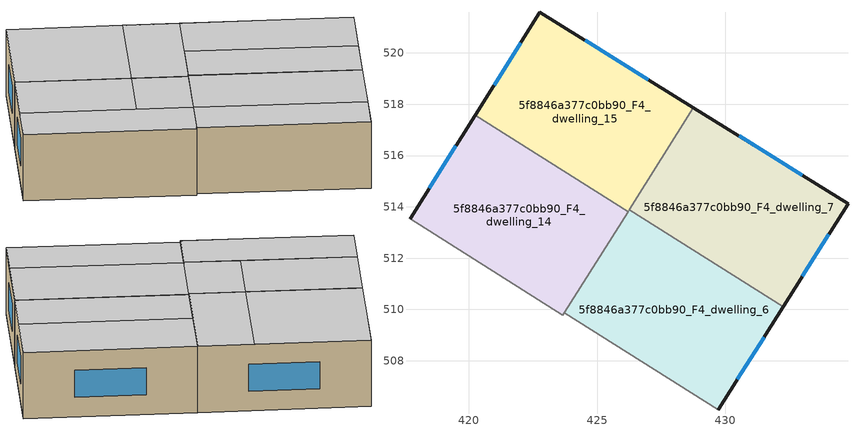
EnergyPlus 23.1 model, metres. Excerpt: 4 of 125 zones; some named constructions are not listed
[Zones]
5f8846a377c0bb90_F4_dwelling_14
 floor to 5f8846a377c0bb90_F3_dwelling_14 (EU_floor_Construction): 426.2,513.81 423.67,509.78 417.7,513.53 420.24,517.56 z12
 wall outside (EU_wall_Construction): 420.24,517.56 417.7,513.53 z12:15
 wall to 5f8846a377c0bb90_F4_dwelling_13 (EU_wall_Construction): 417.7,513.53 423.67,509.78 z12:15
 wall to 5f8846a377c0bb90_F4_dwelling_15 (EU_wall_Construction): 426.2,513.81 420.24,517.56 z12:15
 wall to 5f8846a377c0bb90_F4_dwelling_6 (EU_wall_Construction): 423.72,509.87 426.2,513.81 z12:15
 wall to 5f8846a377c0bb90_F4_dwelling_5 (EU_wall_Construction): 423.67,509.78 423.72,509.87 z12:15
 window (EU_Window_Construction): 419.49,516.37 418.45,514.72 z12.88:14.12
 ceiling to 5f8846a377c0bb90_F5_dwelling_10 (EU_floor_Construction): 423.67,509.78 424.71,511.43 418.74,515.18 417.7,513.53 z15
 ceiling to 5f8846a377c0bb90_F5_dwelling_12 (EU_floor_Construction): 422.75,512.67 424.24,515.05 420.24,517.56 418.74,515.18 z15
 ceiling to 5f8846a377c0bb90_F5_dwelling_14 (EU_floor_Construction): 424.71,511.43 426.2,513.81 424.24,515.05 422.75,512.67 z15
5f8846a377c0bb90_F4_dwelling_15
 floor to 5f8846a377c0bb90_F3_dwelling_15 (EU_floor_Construction): 428.75,517.87 426.2,513.81 420.24,517.56 422.76,521.58 z12
 wall outside (EU_wall_Construction): 428.75,517.87 422.76,521.58 420.24,517.56 z12:15
 wall to 5f8846a377c0bb90_F4_dwelling_7 (EU_wall_Construction): 426.24,513.88 428.75,517.87 z12:15
 wall to 5f8846a377c0bb90_F4_dwelling_6 (EU_wall_Construction): 426.2,513.81 426.24,513.88 z12:15
 window (EU_Window_Construction): 422.02,520.39 420.98,518.75 / 426.99,518.96 424.53,520.48 z12.88:14.12
 ceiling to 5f8846a377c0bb90_F5_dwelling_12 (EU_floor_Construction): 424.24,515.05 426.78,519.09 422.76,521.58 420.24,517.56 z15
 ceiling to 5f8846a377c0bb90_F5_dwelling_14 (EU_floor_Construction): 426.2,513.81 428.75,517.87 426.78,519.09 424.24,515.05 z15
5f8846a377c0bb90_F4_dwelling_6
 floor to 5f8846a377c0bb90_F3_dwelling_6 (EU_floor_Construction): 432.25,510.1 429.73,506.1 423.72,509.87 426.24,513.88 z12
 wall outside (EU_wall_Construction): 429.73,506.1 432.25,510.1 z12:15
 wall to 5f8846a377c0bb90_F4_dwelling_5 (EU_wall_Construction): 423.72,509.87 429.73,506.1 z12:15
 wall to 5f8846a377c0bb90_F4_dwelling_7 (EU_wall_Construction): 432.25,510.1 426.24,513.88 z12:15
 window (EU_Window_Construction): 430.47,507.28 431.5,508.92 z12.88:14.12
 ceiling to 5f8846a377c0bb90_F5_dwelling_13 (EU_floor_Construction): 430.71,507.66 432.25,510.1 426.26,513.87 424.72,511.42 z15
 ceiling to 5f8846a377c0bb90_F5_dwelling_11 (EU_floor_Construction): 429.73,506.1 430.71,507.66 424.72,511.42 423.74,509.86 z15
 ceiling to 5f8846a377c0bb90_F5_dwelling_10 (EU_floor_Construction): 423.74,509.86 424.72,511.42 424.71,511.43 423.72,509.87 z15
 ceiling to 5f8846a377c0bb90_F5_dwelling_14 (EU_floor_Construction): 424.72,511.42 426.26,513.87 426.25,513.88 424.71,511.43 z15
5f8846a377c0bb90_F4_dwelling_7
 floor to 5f8846a377c0bb90_F3_dwelling_7 (EU_floor_Construction): 434.78,514.13 432.25,510.1 426.24,513.88 428.75,517.87 z12
 wall outside (EU_wall_Construction): 432.25,510.1 434.78,514.13 428.75,517.87 z12:15
 window (EU_Window_Construction): 433,515.23 430.53,516.76 / 432.99,511.29 434.03,512.94 z12.88:14.12
 ceiling to 5f8846a377c0bb90_F5_dwelling_14 (EU_floor_Construction): 433.41,511.95 434.78,514.13 428.75,517.87 426.24,513.88 426.26,513.87 427.42,515.71 z15
 ceiling to 5f8846a377c0bb90_F5_dwelling_13 (EU_floor_Construction): 432.25,510.1 433.41,511.95 427.42,515.71 426.26,513.87 z15
[SCHEDULE:FILE] Column Number=1; Rows to Skip at Top=0; Number of Hours of Data=8760; Column Separator=Comma; Interpolate to Timestep=No; Minutes per Item=60; Adjust Schedule for Daylight Savings=Yes
Name | File
EU_Step8_GainSchedule_5f8846a377c0bb90_F3_dwelling_14_f000 | ../../schedules/5f8846a377c0bb90/5f8846a377c0bb90_F3_dwelling_14_f000_gain.csv
EU_Step8_GainSchedule_5f8846a377c0bb90_F3_dwelling_15_f000 | ../../schedules/5f8846a377c0bb90/5f8846a377c0bb90_F3_dwelling_15_f000_gain.csv
EU_Step8_GainSchedule_5f8846a377c0bb90_F6_dwelling_1_f000 | ../../schedules/5f8846a377c0bb90/5f8846a377c0bb90_F6_dwelling_1_f000_gain.csv
EU_Step8_GainSchedule_5f8846a377c0bb90_F6_dwelling_2_f000 | ../../schedules/5f8846a377c0bb90/5f8846a377c0bb90_F6_dwelling_2_f000_gain.csv
EU_Step8_GainSchedule_5f8846a377c0bb90_F6_dwelling_3_f000 | ../../schedules/5f8846a377c0bb90/5f8846a377c0bb90_F6_dwelling_3_f000_gain.csv
EU_Step8_GainSchedule_5f8846a377c0bb90_F6_dwelling_4_f000 | ../../schedules/5f8846a377c0bb90/5f8846a377c0bb90_F6_dwelling_4_f000_gain.csv
EU_Step8_GainSchedule_5f8846a377c0bb90_F6_dwelling_5_f000 | ../../schedules/5f8846a377c0bb90/5f8846a377c0bb90_F6_dwelling_5_f000_gain.csv
EU_Step8_GainSchedule_5f8846a377c0bb90_F6_dwelling_6_f000 | ../../schedules/5f8846a377c0bb90/5f8846a377c0bb90_F6_dwelling_6_f000_gain.csv
EU_Step8_GainSchedule_5f8846a377c0bb90_F6_dwelling_7_f000 | ../../schedules/5f8846a377c0bb90/5f8846a377c0bb90_F6_dwelling_7_f000_gain.csv
EU_Step8_GainSchedule_5f8846a377c0bb90_F6_dwelling_8_f000 | ../../schedules/5f8846a377c0bb90/5f8846a377c0bb90_F6_dwelling_8_f000_gain.csv
EU_Step8_GainSchedule_5f8846a377c0bb90_F6_dwelling_9_f000 | ../../schedules/5f8846a377c0bb90/5f8846a377c0bb90_F6_dwelling_9_f000_gain.csv
EU_Step8_GainSchedule_5f8846a377c0bb90_F6_dwelling_10_f000 | ../../schedules/5f8846a377c0bb90/5f8846a377c0bb90_F6_dwelling_10_f000_gain.csv
EU_Step8_GainSchedule_5f8846a377c0bb90_F6_dwelling_11_f000 | ../../schedules/5f8846a377c0bb90/5f8846a377c0bb90_F6_dwelling_11_f000_gain.csv
EU_Step8_GainSchedule_5f8846a377c0bb90_F6_dwelling_12_f000 | ../../schedules/5f8846a377c0bb90/5f8846a377c0bb90_F6_dwelling_12_f000_gain.csv
EU_Step8_GainSchedule_5f8846a377c0bb90_F6_dwelling_13_f000 | ../../schedules/5f8846a377c0bb90/5f8846a377c0bb90_F6_dwelling_13_f000_gain.csv
EU_Step8_GainSchedule_5f8846a377c0bb90_F6_dwelling_14_f000 | ../../schedules/5f8846a377c0bb90/5f8846a377c0bb90_F6_dwelling_14_f000_gain.csv
